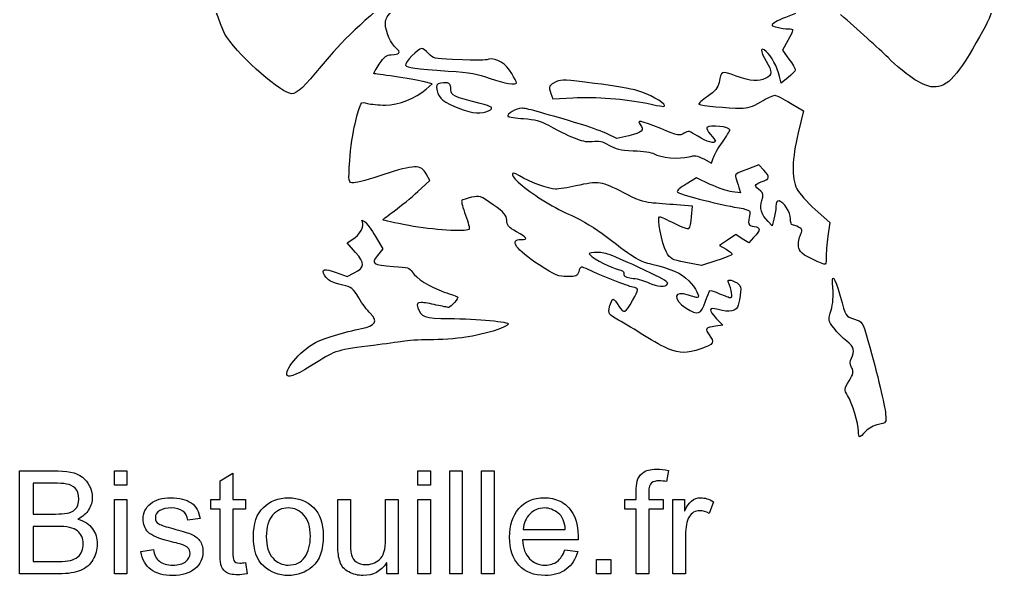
# Model space of a CAD drawing. Extents: x 26 to 570, y 38 to 821.
# Drawn here: x 26.1 to 515.2, y 38 to 316.7 of the extents above; entities that cross this region are included whole.
import ezdxf

# ---------------------------------------------------------------- set-up
doc = ezdxf.new("R2010")
doc.units = 0
doc.layers.get('0').update_dxf_attribs({"linetype": 'CONTINUOUS'})

msp = doc.modelspace()

# ---------------------------------------------------------------- linework, layer by layer
at = {"color": 7}
for p, q in [((411.12, 306.16), (408.48, 301.28)), ((408.48, 301.28), (411.68, 296.88)), ((232.88, 284.4), (228.4, 285.6)), ((229.84, 281.76), (232.88, 284.4)), ((275.12, 285.04), (275.12, 285.04)), ((407.84, 284.88), (407.04, 288.08)), ((411.36, 287.68), (407.84, 284.88)), ((292.4, 279.68), (293.44, 276.96)), ((293.44, 276.96), (303.44, 277.52)), ((412.48, 274.8), (418.96, 270.96)), ((261.2, 270.96), (261.2, 270.96)), ((349.28, 273.68), (349.28, 273.68)), ((418.96, 270.96), (416.32, 259.92)), ((325.36, 257.04), (320.96, 259.2)), ((331.52, 258.48), (325.36, 257.04)), ((378.32, 255.2), (378.32, 255.2)), ((368.96, 246.8), (372.96, 244.64)), ((372.96, 244.64), (373.76, 247.28)), ((396.64, 243.92), (390.56, 241.6)), ((399.12, 241.2), (396.64, 243.92)), ((225.76, 230.48), (231.68, 236)), ((231.68, 236), (229.92, 239.28)), ((365.28, 237.28), (360.16, 234.24)), ((372.16, 234.08), (365.28, 237.28)), ((387.36, 229.76), (383.2, 230.32)), ((386.56, 232.56), (387.36, 229.76)), ((363.28, 223.12), (355.36, 223.76)), ((362.88, 217.84), (363.28, 223.12)), ((424.88, 221.52), (432.16, 215.04)), ((403.28, 213.36), (401.2, 215.52)), ((404.16, 216.64), (403.28, 213.36)), ((432.16, 215.04), (431.2, 208.08)), ((190.24, 204.72), (193.12, 206.56)), ((204.48, 208), (208.24, 201.84)), ((380.96, 206.16), (376.96, 203.36)), ((385.04, 208.88), (380.96, 206.16)), ((388.24, 206.8), (385.04, 208.88)), ((391.52, 204.72), (388.24, 206.8)), ((394, 207.44), (391.52, 204.72)), ((194.48, 199.92), (190.24, 204.72)), ((208.24, 201.84), (205.52, 198.48)), ((376.96, 203.36), (380.16, 201.52)), ((375.6, 195.92), (367.84, 193.36)), ((367.84, 193.36), (360.08, 194.88)), ((184.8, 189.92), (190.24, 187.84)), ((190.24, 187.84), (193.76, 189.68)), ((350.88, 184.16), (350.88, 184.16)), ((375.44, 166.72), (378.48, 163.44)), ((378.48, 163.44), (374.8, 162.96)), ((351.52, 151.52), (351.52, 151.52)), ((160.24, 138.24), (160.24, 138.24)), ((446.56, 110.24), (446.56, 110.24)), ((26.08, 38.8), (26.08, 90.4)), ((26.08, 90.4), (45.44, 90.4)), ((73.6, 83.2), (73.6, 90.4)), ((73.6, 90.4), (79.92, 90.4)), ((79.92, 90.4), (79.92, 83.2)), ((126.64, 85.44), (132.96, 89.28)), ((132.96, 89.28), (132.96, 76.16)), ((225.68, 83.2), (225.68, 90.4)), ((225.68, 90.4), (232, 90.4)), ((232, 90.4), (232, 83.2)), ((241.68, 38.8), (241.68, 90.4)), ((241.68, 90.4), (248, 90.4)), ((248, 90.4), (248, 38.8)), ((257.68, 38.8), (257.68, 90.4)), ((257.68, 90.4), (264, 90.4)), ((264, 90.4), (264, 38.8)), ((351.28, 90.64), (350.32, 85.04)), ((351.28, 90.64), (351.28, 90.64)), ((43.2, 84.24), (32.96, 84.24)), ((32.96, 84.24), (32.96, 68.8)), ((79.92, 83.2), (73.6, 83.2)), ((79.92, 83.2), (79.92, 83.2)), ((126.64, 76.16), (126.64, 85.44)), ((232, 83.2), (225.68, 83.2)), ((232, 83.2), (232, 83.2)), ((335.12, 76.16), (335.12, 80.16)), ((341.44, 79.68), (341.44, 76.16)), ((73.6, 38.8), (73.6, 76.16)), ((73.6, 76.16), (79.92, 76.16)), ((79.92, 76.16), (79.92, 38.8)), ((122, 71.28), (122, 76.16)), ((122, 76.16), (126.64, 76.16)), ((132.96, 76.16), (139.28, 76.16)), ((139.28, 76.16), (139.28, 71.28)), ((160.8, 76.96), (160.8, 76.96)), ((185.6, 53.04), (185.6, 76.16)), ((185.6, 76.16), (191.92, 76.16)), ((191.92, 76.16), (191.92, 55.44)), ((209.52, 56.24), (209.52, 76.16)), ((209.52, 76.16), (215.84, 76.16)), ((215.84, 76.16), (215.84, 38.8)), ((225.68, 38.8), (225.68, 76.16)), ((225.68, 76.16), (232, 76.16)), ((232, 76.16), (232, 38.8)), ((329.44, 71.28), (329.44, 76.16)), ((329.44, 76.16), (335.12, 76.16)), ((341.44, 76.16), (348.64, 76.16)), ((348.64, 76.16), (348.64, 71.28)), ((353.52, 38.8), (353.52, 76.16)), ((353.52, 76.16), (359.28, 76.16)), ((359.28, 76.16), (359.28, 70.48)), ((373.84, 74.96), (371.68, 69.12)), ((373.84, 74.96), (373.84, 74.96)), ((32.96, 68.8), (44.08, 68.8)), ((32.96, 68.8), (32.96, 68.8)), ((126.64, 71.28), (122, 71.28)), ((126.64, 49.76), (126.64, 71.28)), ((139.28, 71.28), (132.96, 71.28)), ((132.96, 71.28), (132.96, 49.44)), ((335.12, 71.28), (329.44, 71.28)), ((335.12, 38.8), (335.12, 71.28)), ((348.64, 71.28), (341.44, 71.28)), ((341.44, 71.28), (341.44, 38.8)), ((359.28, 70.48), (359.44, 70.48)), ((55.36, 66.24), (55.36, 66.24)), ((116.56, 66.56), (110.4, 65.68)), ((110.4, 65.68), (110.4, 65.68)), ((44.88, 62.64), (32.96, 62.64)), ((32.96, 62.64), (32.96, 44.96)), ((278.48, 61.12), (299.6, 61.12)), ((299.6, 61.12), (299.6, 61.12)), ((306.08, 55.92), (278.16, 55.92)), ((306.08, 55.92), (306.08, 55.92)), ((359.84, 58.4), (359.84, 38.8)), ((86.96, 50), (93.28, 50.96)), ((299.36, 50.88), (305.84, 50.08)), ((32.96, 44.96), (45.76, 44.96)), ((32.96, 44.96), (32.96, 44.96)), ((139.28, 44.56), (140.16, 38.88)), ((210.24, 44.32), (210.08, 44.32)), ((210.24, 38.8), (210.24, 44.32)), ((315.28, 38.8), (315.28, 46.08)), ((315.28, 46.08), (322.48, 46.08)), ((322.48, 46.08), (322.48, 38.8)), ((160.8, 43.2), (160.8, 43.2)), ((45.84, 38.8), (26.08, 38.8)), ((79.92, 38.8), (73.6, 38.8)), ((79.92, 38.8), (79.92, 38.8)), ((140.16, 38.88), (140.16, 38.88)), ((215.84, 38.8), (210.24, 38.8)), ((215.84, 38.8), (215.84, 38.8)), ((232, 38.8), (225.68, 38.8)), ((232, 38.8), (232, 38.8)), ((248, 38.8), (241.68, 38.8)), ((248, 38.8), (248, 38.8)), ((264, 38.8), (257.68, 38.8)), ((264, 38.8), (264, 38.8)), ((322.48, 38.8), (315.28, 38.8)), ((322.48, 38.8), (322.48, 38.8)), ((341.44, 38.8), (335.12, 38.8)), ((359.84, 38.8), (353.52, 38.8))]:
    msp.add_line(p, q, dxfattribs=at)
for points in [[(129.92, 307.92), (125.84, 314), (113.2, 353.92), (111.44, 366.8)], [(515.2, 344.48), (515.12, 322.24), (515.12, 322), (505.52, 305.12)], [(218.48, 332.56), (197.84, 315.76), (187.84, 306.24), (177.28, 293.36)], [(209.44, 314.72), (209.44, 318.48), (211.84, 320.88), (225.28, 330.24)], [(415.04, 319.68), (410.4, 318.08), (405.68, 316.08), (404.56, 315.2)], [(461.36, 297.6), (456.72, 302.16), (446, 311.92), (437.52, 319.2)], [(214.96, 302.24), (212.32, 304.24), (209.44, 310.64), (209.44, 314.72)], [(404.56, 315.2), (402.56, 313.76), (402.64, 313.6), (405.76, 312.8)], [(405.76, 312.8), (407.52, 312.4), (410.08, 312), (411.36, 312)], [(411.36, 312), (414.32, 312), (414.32, 312), (411.12, 306.16)], [(162.56, 279.52), (157.52, 279.52), (137.44, 296.96), (129.92, 307.92)], [(400.32, 300.64), (397.12, 303.36), (397.12, 301.28), (400.32, 295.76)], [(505.52, 305.12), (495.44, 287.12), (489.92, 281.84), (482.88, 283.04)], [(206.4, 294.4), (208.88, 298.24), (210, 299.04), (212.4, 299.04)], [(212.4, 299.04), (216.4, 299.04), (217.44, 300.4), (214.96, 302.24)], [(227.6, 302.24), (225.92, 302.24), (218.96, 294.96), (219.6, 293.84)], [(231.12, 299.68), (229.76, 301.12), (228.24, 302.24), (227.6, 302.24)], [(243.12, 296.72), (233.92, 297.12), (233.44, 297.2), (231.12, 299.68)], [(407.04, 288.08), (405.76, 293.12), (402.96, 298.4), (400.32, 300.64)], [(203.68, 289.6), (203.52, 289.76), (204.72, 291.92), (206.4, 294.4)], [(219.6, 293.84), (220.32, 292.48), (224, 292), (240.96, 290.88)], [(261.28, 296.8), (258.56, 296.16), (258.32, 296.16), (243.12, 296.72)], [(272.8, 289.6), (270, 294.56), (265.04, 297.68), (261.28, 296.8)], [(400.32, 295.76), (403.44, 290.48), (403.44, 288.88), (400.08, 287.28)], [(411.68, 296.88), (413.44, 294.48), (414.88, 292), (414.88, 291.52)], [(482.88, 283.04), (477.68, 283.92), (470.16, 289.04), (461.36, 297.6)], [(177.28, 293.36), (169.2, 283.44), (165.04, 279.52), (162.56, 279.52)], [(214, 288.16), (208.48, 288.88), (203.84, 289.52), (203.68, 289.6)], [(240.96, 290.88), (252.32, 290.08), (255.36, 289.6), (261.92, 287.2)], [(275.12, 285.04), (275.12, 285.36), (274.08, 287.44), (272.8, 289.6)], [(385.2, 288.4), (377.76, 291.04), (377.92, 291.12), (376.64, 285.2)], [(414.88, 291.52), (414.88, 290.96), (413.28, 289.2), (411.36, 287.68)], [(228.4, 285.6), (226, 286.32), (219.44, 287.44), (214, 288.16)], [(237.28, 284.8), (235.04, 284.32), (234.8, 283.76), (235.36, 281.04)], [(242.32, 281.52), (242.32, 284.72), (240.96, 285.52), (237.28, 284.8)], [(261.92, 287.2), (269.12, 284.64), (275.12, 283.6), (275.12, 285.04)], [(295.28, 285.6), (291.52, 283.92), (291.04, 282.96), (292.4, 279.68)], [(314.32, 284.72), (299.44, 286.64), (297.92, 286.72), (295.28, 285.6)], [(335.92, 281.04), (332.88, 281.92), (323.2, 283.6), (314.32, 284.72)], [(376.64, 285.2), (376.08, 282.4), (374.72, 280.8), (370.88, 278.16)], [(400.08, 287.28), (396.16, 285.44), (392.96, 285.68), (385.2, 288.4)], [(209.44, 273.84), (216.08, 273.84), (224.64, 277.12), (229.84, 281.76)], [(235.36, 281.04), (236.16, 277.12), (238.56, 275.2), (246.56, 272.16)], [(256.88, 274.64), (243.6, 278), (242.32, 278.64), (242.32, 281.52)], [(349.28, 273.68), (349.28, 275.04), (341.12, 279.52), (335.92, 281.04)], [(194.24, 264.48), (197.2, 276.08), (196.88, 275.52), (200.4, 274.64)], [(200.4, 274.64), (202.16, 274.24), (206.16, 273.84), (209.44, 273.84)], [(261.2, 270.96), (264, 272.32), (263.04, 273.12), (256.88, 274.64)], [(303.44, 277.52), (314.72, 278.16), (330, 276.96), (340.48, 274.72)], [(340.48, 274.72), (348.8, 272.88), (349.28, 272.88), (349.28, 273.68)], [(370.88, 278.16), (368.08, 276.24), (366.16, 274.48), (366.56, 274.24)], [(366.56, 274.24), (367.52, 273.6), (381.52, 272.24), (387.36, 272.24)], [(387.36, 272.24), (391.12, 272.24), (393.2, 272.88), (397.6, 275.44)], [(397.6, 275.44), (400.64, 277.28), (403.76, 278.72), (404.56, 278.72)], [(404.56, 278.72), (405.28, 278.72), (408.88, 276.96), (412.48, 274.8)], [(246.56, 272.16), (253.28, 269.52), (257.68, 269.2), (261.2, 270.96)], [(277.76, 272.24), (275.12, 272.24), (269.92, 269.2), (270.88, 268.16)], [(308.32, 263.92), (285.84, 270.64), (280.08, 272.24), (277.76, 272.24)], [(191.6, 246.08), (192, 252.16), (193.2, 260.48), (194.24, 264.48)], [(270.88, 268.16), (271.2, 267.84), (274.72, 267.36), (278.72, 267.04)], [(278.72, 267.04), (284.48, 266.56), (287.12, 265.92), (291.2, 263.68)], [(347.44, 262), (337.2, 266.16), (335.12, 266.56), (337.12, 264.08)], [(291.2, 263.68), (304.16, 256.72), (308.64, 255.04), (313.12, 255.6)], [(320.96, 259.2), (318.56, 260.4), (312.88, 262.48), (308.32, 263.92)], [(337.12, 264.08), (339.36, 261.28), (338.08, 260), (331.52, 258.48)], [(359.12, 259.68), (356.8, 258.32), (356.4, 258.4), (347.44, 262)], [(366.08, 258.16), (361.6, 261.04), (361.44, 261.12), (359.12, 259.68)], [(370.56, 262.56), (370.24, 262.08), (370.96, 260.56), (372.32, 259.12)], [(382.08, 261.36), (382.08, 263.04), (372, 264.08), (370.56, 262.56)], [(378.32, 255.2), (380.4, 258.08), (382.08, 260.88), (382.08, 261.36)], [(416.32, 259.92), (413.2, 246.72), (412.96, 237.28), (415.68, 231.84)], [(313.12, 255.6), (316.72, 256.08), (318, 255.76), (321.44, 253.76)], [(374.8, 255.76), (374.8, 254.24), (370.24, 255.44), (366.08, 258.16)], [(372.32, 259.12), (373.68, 257.6), (374.8, 256.16), (374.8, 255.76)], [(373.76, 247.28), (374.16, 248.72), (376.16, 252.32), (378.32, 255.2)], [(321.44, 253.76), (324.96, 251.68), (326.8, 251.28), (333.68, 250.96)], [(333.68, 250.96), (338.88, 250.8), (342.64, 250.16), (344.08, 249.36)], [(193.6, 234.88), (190.88, 234.88), (190.88, 234.88), (191.6, 246.08)], [(344.08, 249.36), (347.12, 247.44), (356.96, 246.64), (361.44, 247.84)], [(361.44, 247.84), (364.64, 248.72), (365.36, 248.64), (368.96, 246.8)], [(229.92, 239.28), (227.28, 244.08), (223.92, 244.08), (208.64, 238.96)], [(276.64, 238.4), (271.2, 241.68), (272.16, 238.16), (277.92, 233.44)], [(390.56, 241.6), (385.2, 239.68), (384.48, 239.12), (385.12, 237.36)], [(397.84, 235.28), (402.24, 236.8), (402.4, 237.6), (399.12, 241.2)], [(208.64, 238.96), (201.84, 236.72), (195.04, 234.88), (193.6, 234.88)], [(294.64, 231.68), (291.36, 231.68), (281.68, 235.28), (276.64, 238.4)], [(328.56, 230), (318.24, 235.52), (316.08, 235.84), (304.88, 233.28)], [(385.12, 237.36), (385.44, 236.24), (386.16, 234.08), (386.56, 232.56)], [(397.52, 230.72), (394.08, 233.44), (394.16, 234), (397.84, 235.28)], [(214, 220.88), (217.2, 223.12), (222.48, 227.44), (225.76, 230.48)], [(277.92, 233.44), (284.08, 228.4), (294.8, 221.92), (302.8, 218.4)], [(304.88, 233.28), (301.04, 232.4), (296.4, 231.68), (294.64, 231.68)], [(342.56, 224.8), (338.96, 225.12), (335.36, 226.4), (328.56, 230)], [(360.16, 234.24), (357.28, 232.48), (355.28, 230.72), (355.76, 230.24)], [(355.76, 230.24), (356.8, 229.12), (374.32, 224.48), (384.32, 222.72)], [(383.2, 230.32), (380.96, 230.64), (376, 232.32), (372.16, 234.08)], [(398.08, 226), (398.96, 228.64), (398.8, 229.76), (397.52, 230.72)], [(415.68, 231.84), (416.72, 229.76), (420.88, 225.04), (424.88, 221.52)], [(247.76, 225.92), (247.36, 225.52), (248.24, 222.24), (249.6, 218.64)], [(252.64, 227.6), (250.32, 227.04), (248.08, 226.32), (247.76, 225.92)], [(263.52, 223.76), (256.88, 228.48), (256.8, 228.48), (252.64, 227.6)], [(401.2, 215.52), (397.76, 218.88), (396.8, 222.24), (398.08, 226)], [(406.72, 225.76), (405.68, 226), (405.2, 225.12), (405.12, 222.96)], [(412.48, 216.8), (412.48, 220.16), (409.2, 225.28), (406.72, 225.76)], [(208.24, 216.32), (208.24, 216.56), (210.88, 218.64), (214, 220.88)], [(270.24, 216.08), (270.16, 218.56), (269.04, 219.84), (263.52, 223.76)], [(355.36, 223.76), (351.04, 224.16), (345.28, 224.56), (342.56, 224.8)], [(384.32, 222.72), (391.68, 221.44), (392.4, 221.12), (392.08, 219.36)], [(405.12, 222.96), (405.12, 221.28), (404.64, 218.4), (404.16, 216.64)], [(193.12, 206.56), (196.56, 208.64), (199.04, 213.28), (197.92, 215.28)], [(197.92, 215.28), (197.28, 216.48), (197.36, 216.48), (198.96, 215.44)], [(198.96, 215.44), (200, 214.72), (202.48, 211.44), (204.48, 208)], [(221.2, 213.44), (214.08, 214.72), (208.24, 216), (208.24, 216.32)], [(249.6, 218.64), (251.04, 214.96), (251.76, 211.76), (251.36, 211.44)], [(275.12, 210.32), (271.12, 212.64), (270.24, 213.6), (270.24, 216.08)], [(302.8, 218.4), (308, 216.16), (314.8, 212), (320.16, 207.92)], [(350.16, 200.4), (347.92, 204.32), (345.44, 217.84), (346.88, 217.84)], [(346.88, 217.84), (347.28, 217.84), (350.56, 216.4), (354.16, 214.56)], [(361.6, 211.92), (362.08, 212.32), (362.64, 214.96), (362.88, 217.84)], [(392.08, 219.36), (391.04, 213.84), (391.2, 213.52), (394.24, 212.96)], [(413.44, 213.76), (412.88, 213.76), (412.48, 215.12), (412.48, 216.8)], [(251.36, 211.44), (249.36, 210.16), (233.36, 211.2), (221.2, 213.44)], [(354.16, 214.56), (357.76, 212.8), (361.12, 211.6), (361.6, 211.92)], [(394.24, 212.96), (397.68, 212.4), (397.68, 211.36), (394, 207.44)], [(416.56, 212.64), (415.28, 213.2), (413.92, 213.76), (413.44, 213.76)], [(417.28, 208.24), (418.56, 211.12), (418.48, 211.6), (416.56, 212.64)], [(286.48, 193.68), (274.8, 201.28), (271.12, 206.48), (277.6, 206.48)], [(277.6, 206.48), (281.04, 206.48), (280.56, 207.2), (275.12, 210.32)], [(320.16, 207.92), (335.2, 196.4), (336.56, 195.6), (343.04, 194.08)], [(416.64, 202.16), (416.16, 203.76), (416.48, 206.48), (417.28, 208.24)], [(431.2, 208.08), (430.64, 204.32), (430.32, 199.44), (430.4, 197.36)], [(380.16, 201.52), (381.92, 200.56), (383.28, 199.44), (383.28, 199.12)], [(429.12, 194.08), (419.44, 198.16), (417.36, 199.52), (416.64, 202.16)], [(193.76, 189.68), (199.28, 192.48), (199.36, 194.48), (194.48, 199.92)], [(205.52, 198.48), (202.08, 194.32), (203.04, 193.6), (213.44, 192.96)], [(315.68, 200), (313.44, 200), (311.6, 199.68), (311.6, 199.28)], [(311.6, 199.28), (311.6, 198.08), (320.48, 193.12), (324.64, 191.92)], [(342.8, 189.44), (323.28, 198.64), (319.76, 200), (315.68, 200)], [(360.08, 194.88), (352.56, 196.4), (352.32, 196.56), (350.16, 200.4)], [(383.28, 199.12), (383.28, 198.72), (379.84, 197.36), (375.6, 195.92)], [(430.4, 197.36), (430.48, 194.48), (430.16, 193.68), (429.12, 194.08)], [(178.96, 188.48), (177.12, 191.6), (178.88, 192.08), (184.8, 189.92)], [(213.44, 192.96), (220.8, 192.48), (221.6, 192.24), (222.88, 190.24)], [(300.64, 187.84), (296.08, 187.84), (294.8, 188.32), (286.48, 193.68)], [(311.44, 191.2), (307.2, 193.12), (307.12, 193.12), (306.32, 190.24)], [(333.44, 182.56), (330.96, 183.04), (317.2, 188.48), (311.44, 191.2)], [(324.64, 191.92), (326.8, 191.36), (328.64, 190.56), (328.8, 190.16)], [(343.04, 194.08), (352.56, 191.84), (357.52, 189.6), (361.52, 185.76)], [(188.16, 183.6), (182.4, 184.88), (180.4, 185.92), (178.96, 188.48)], [(222.88, 190.24), (224.88, 186.96), (231.6, 182.72), (238.96, 180.08)], [(306.32, 190.24), (305.6, 188), (305.12, 187.84), (300.64, 187.84)], [(328.8, 190.16), (328.88, 189.76), (328.96, 188.96), (329.04, 188.4)], [(329.04, 188.4), (329.12, 187.92), (331.2, 187.2), (333.6, 186.96)], [(333.6, 186.96), (336, 186.72), (339.6, 185.68), (341.52, 184.72)], [(350.88, 184.16), (351.36, 184.88), (348.72, 186.64), (342.8, 189.44)], [(381.36, 184.8), (380.56, 186.64), (382.72, 186.56), (385.68, 184.64)], [(433.68, 182.16), (432.8, 190.16), (434.64, 188.16), (437.36, 178.08)], [(196.08, 177.2), (193.2, 182), (192.32, 182.64), (188.16, 183.6)], [(333.36, 175.84), (336.48, 181.68), (336.48, 181.92), (333.44, 182.56)], [(341.52, 184.72), (345.6, 182.72), (349.92, 182.4), (350.88, 184.16)], [(361.36, 178.48), (353.84, 181.12), (353.04, 176.64), (360.16, 172)], [(361.52, 185.76), (364.96, 182.4), (367.52, 177.28), (365.76, 177.28)], [(372, 180.72), (372.24, 181.04), (374.56, 180.4), (376.96, 179.28)], [(382.56, 177.28), (383.52, 177.28), (382.88, 181.36), (381.36, 184.8)], [(385.68, 184.64), (388, 183.04), (388.08, 181.52), (386.24, 173.52)], [(432.8, 171.04), (433.76, 174.08), (434.08, 178.48), (433.68, 182.16)], [(201.84, 169.44), (200.48, 170.72), (197.84, 174.24), (196.08, 177.2)], [(238.96, 180.08), (242.48, 178.88), (245.52, 177.76), (245.76, 177.6)], [(245.76, 177.6), (246.48, 177.28), (242.24, 172.4), (241.2, 172.4)], [(321.84, 172.8), (322.32, 174.8), (323.04, 176.48), (323.52, 176.48)], [(323.52, 176.48), (324, 176.48), (325.28, 174.88), (326.48, 173.04)], [(365.76, 177.28), (365.36, 177.28), (363.36, 177.84), (361.36, 178.48)], [(369.92, 175.44), (370.72, 178), (371.68, 180.4), (372, 180.72)], [(376.96, 179.28), (379.44, 178.16), (381.92, 177.28), (382.56, 177.28)], [(437.36, 178.08), (440.24, 167.6), (440, 168), (444.56, 166.48)], [(227.36, 174.8), (225.28, 174.8), (225.04, 174.48), (225.76, 172.24)], [(225.76, 172.24), (227.12, 167.6), (229.04, 166.96), (241.44, 166.8)], [(234.96, 173.6), (232.16, 174.32), (228.72, 174.8), (227.36, 174.8)], [(241.2, 172.4), (240.64, 172.4), (237.84, 172.96), (234.96, 173.6)], [(326.32, 166.08), (321.12, 168.96), (321.04, 169.12), (321.84, 172.8)], [(326.48, 173.04), (328.96, 169.12), (329.76, 169.44), (333.36, 175.84)], [(360.16, 172), (366.08, 168.16), (367.68, 168.72), (369.92, 175.44)], [(376.16, 171.28), (371.28, 172.64), (371.12, 171.28), (375.44, 166.72)], [(386.24, 173.52), (385.6, 170.48), (381.92, 169.68), (376.16, 171.28)], [(197.52, 161.76), (204.4, 163.04), (205.92, 165.68), (201.84, 169.44)], [(241.44, 166.8), (255.68, 166.64), (271.68, 165.2), (271.12, 164.08)], [(434.16, 162.08), (431.36, 165.84), (431.28, 166.24), (432.8, 171.04)], [(444.56, 166.48), (448.56, 165.28), (448.72, 165.04), (451.28, 155.76)], [(173.52, 154.32), (177.76, 156.72), (189.12, 160.24), (197.52, 161.76)], [(271.12, 164.08), (270.32, 162.32), (258.4, 158.64), (249.76, 157.44)], [(339.36, 158.16), (335.04, 160.88), (329.2, 164.4), (326.32, 166.08)], [(374.8, 162.96), (370, 162.32), (369.44, 161.6), (371.68, 158.64)], [(440.64, 155.52), (438.72, 156.96), (435.76, 159.92), (434.16, 162.08)], [(249.76, 157.44), (244.88, 156.72), (236.72, 156.16), (231.6, 156.16)], [(351.52, 151.52), (349.04, 152.48), (343.6, 155.52), (339.36, 158.16)], [(371.68, 158.64), (374.64, 154.88), (374, 153.92), (367.52, 151.68)], [(160.24, 138.24), (158.32, 140.4), (166.48, 150.32), (173.52, 154.32)], [(203.52, 153.36), (185.92, 151.28), (184.08, 150.72), (174.88, 144.8)], [(218.08, 155.36), (215.84, 154.96), (209.28, 154), (203.52, 153.36)], [(231.6, 156.16), (226.4, 156.16), (220.4, 155.84), (218.08, 155.36)], [(367.52, 151.68), (360.16, 149.2), (357.2, 149.2), (351.52, 151.52)], [(442.96, 146.88), (444.88, 150.4), (444.24, 152.72), (440.64, 155.52)], [(451.28, 155.76), (456.24, 138.16), (459.76, 123.28), (460.16, 118.88)], [(443.12, 142.32), (442.24, 144), (442.16, 145.52), (442.96, 146.88)], [(174.88, 144.8), (165.68, 138.96), (161.44, 137.04), (160.24, 138.24)], [(441.84, 135.52), (444, 139.04), (444.24, 140.16), (443.12, 142.32)], [(441.12, 128.16), (439.28, 131.12), (439.36, 131.52), (441.84, 135.52)], [(446.56, 110.24), (446.56, 114.16), (443.44, 124.48), (441.12, 128.16)], [(460.16, 118.88), (460.48, 114.56), (460.48, 114.48), (456.56, 113.68)], [(456.56, 113.68), (454.16, 113.2), (451.6, 111.84), (450.08, 110.16)], [(447.04, 107.44), (446.8, 107.44), (446.56, 108.72), (446.56, 110.24)], [(450.08, 110.16), (448.72, 108.72), (447.36, 107.44), (447.04, 107.44)], [(45.44, 90.4), (51.68, 90.4), (56.08, 89.04), (58.64, 86.32)], [(335.6, 85.28), (336, 86.8), (336.88, 88.16), (338.4, 89.44)], [(338.4, 89.44), (339.92, 90.64), (342.24, 91.28), (345.36, 91.28)], [(345.36, 91.28), (347.28, 91.28), (349.2, 91.04), (351.28, 90.64)], [(49.68, 83.84), (48, 84.16), (45.84, 84.24), (43.2, 84.24)], [(54, 81.76), (52.8, 82.88), (51.36, 83.6), (49.68, 83.84)], [(58.64, 86.32), (61.28, 83.6), (62.56, 80.56), (62.56, 77.2)], [(335.12, 80.16), (335.12, 82.08), (335.28, 83.76), (335.6, 85.28)], [(342.88, 84.48), (341.92, 83.84), (341.44, 82.24), (341.44, 79.68)], [(346.64, 85.44), (345.12, 85.44), (343.84, 85.12), (342.88, 84.48)], [(350.32, 85.04), (349.12, 85.28), (347.84, 85.44), (346.64, 85.44)], [(55.84, 76.32), (55.84, 78.8), (55.2, 80.56), (54, 81.76)], [(54, 71.2), (55.2, 72.32), (55.84, 74), (55.84, 76.32)], [(62.56, 77.2), (62.56, 74.96), (61.92, 72.88), (60.72, 70.96)], [(88, 66.24), (88, 69.36), (89.28, 71.92), (91.76, 74)], [(91.76, 74), (94.24, 76), (97.6, 76.96), (101.76, 76.96)], [(101.76, 76.96), (106.24, 76.96), (109.68, 76.08), (112.16, 74.4)], [(112.16, 74.4), (114.64, 72.64), (116.08, 70), (116.56, 66.56)], [(148.32, 72.16), (151.68, 75.36), (155.84, 76.96), (160.8, 76.96)], [(160.8, 76.96), (165.84, 76.96), (170, 75.36), (173.36, 72.08)], [(276.24, 71.52), (279.28, 75.12), (283.6, 76.96), (289.2, 76.96)], [(289.2, 76.96), (291.92, 76.96), (294.48, 76.4), (297.04, 75.2)], [(297.04, 75.2), (299.52, 74), (301.68, 72), (303.44, 69.12)], [(359.44, 70.48), (361.44, 74.8), (364.08, 76.96), (367.36, 76.96)], [(367.36, 76.96), (369.52, 76.96), (371.68, 76.32), (373.84, 74.96)], [(44.08, 68.8), (46.4, 68.8), (48.32, 68.96), (49.92, 69.2)], [(49.92, 69.2), (51.44, 69.44), (52.8, 70.08), (54, 71.2)], [(60.72, 70.96), (59.6, 69.04), (57.76, 67.52), (55.36, 66.24)], [(96.4, 70.56), (94.88, 69.76), (94.16, 68.56), (94.16, 66.96)], [(102.24, 71.84), (99.84, 71.84), (97.84, 71.44), (96.4, 70.56)], [(107.92, 70.32), (106.56, 71.28), (104.64, 71.84), (102.24, 71.84)], [(110.4, 65.68), (110.16, 67.76), (109.28, 69.28), (107.92, 70.32)], [(143.28, 57.44), (143.28, 64), (144.96, 68.96), (148.32, 72.16)], [(160.8, 71.84), (157.6, 71.84), (154.96, 70.64), (152.88, 68.24)], [(168.64, 68.24), (166.56, 70.64), (163.92, 71.84), (160.8, 71.84)], [(173.36, 72.08), (176.64, 68.8), (178.32, 64.08), (178.32, 58.08)], [(271.68, 57.2), (271.68, 63.04), (273.2, 67.84), (276.24, 71.52)], [(281.84, 68.8), (279.92, 66.8), (278.8, 64.24), (278.48, 61.12)], [(289.2, 71.84), (286.24, 71.84), (283.76, 70.8), (281.84, 68.8)], [(296.08, 69.28), (293.92, 70.96), (291.68, 71.84), (289.2, 71.84)], [(299.6, 61.12), (299.36, 64.88), (298.16, 67.6), (296.08, 69.28)], [(303.44, 69.12), (305.2, 66.24), (306.08, 61.84), (306.08, 55.92)], [(367.04, 70.48), (364.72, 70.48), (362.88, 69.44), (361.68, 67.36)], [(371.68, 69.12), (370.08, 70.08), (368.56, 70.48), (367.04, 70.48)], [(55.36, 66.24), (58.64, 65.28), (61.04, 63.68), (62.64, 61.44)], [(90.56, 59.76), (88.88, 61.6), (88, 63.76), (88, 66.24)], [(94.16, 66.96), (94.16, 65.52), (94.72, 64.48), (95.92, 63.84)], [(95.92, 63.84), (97.12, 63.2), (99.44, 62.4), (102.96, 61.52)], [(152.88, 68.24), (150.8, 65.84), (149.76, 62.24), (149.76, 57.44)], [(171.84, 57.68), (171.84, 62.4), (170.8, 65.92), (168.64, 68.24)], [(361.68, 67.36), (360.48, 65.2), (359.84, 62.24), (359.84, 58.4)], [(55.12, 60.32), (53.28, 61.92), (49.84, 62.64), (44.88, 62.64)], [(58, 53.84), (58, 56.64), (57.04, 58.8), (55.12, 60.32)], [(62.64, 61.44), (64.24, 59.28), (65.04, 56.72), (65.04, 53.84)], [(101.04, 55.2), (95.76, 56.48), (92.24, 58), (90.56, 59.76)], [(102.96, 61.52), (106.88, 60.48), (109.84, 59.6), (111.76, 58.88)], [(111.76, 58.88), (113.68, 58.08), (115.28, 56.96), (116.32, 55.6)], [(55.28, 47.28), (57.12, 48.88), (58, 51.04), (58, 53.84)], [(65.04, 53.84), (65.04, 50.96), (64.32, 48.32), (62.88, 45.84)], [(107.92, 53.36), (106.88, 53.68), (104.64, 54.32), (101.04, 55.2)], [(116.32, 55.6), (117.44, 54.16), (118, 52.24), (118, 49.76)], [(148.48, 42.64), (145.04, 45.76), (143.28, 50.72), (143.28, 57.44)], [(149.76, 57.44), (149.76, 52.72), (150.8, 49.2), (152.96, 46.8)], [(169.04, 47.2), (170.88, 49.84), (171.84, 53.36), (171.84, 57.68)], [(178.32, 58.08), (178.32, 50.72), (176.48, 45.52), (172.88, 42.48)], [(191.92, 55.44), (191.92, 52.16), (192.08, 49.76), (192.4, 48.4)], [(206.4, 45.92), (208.48, 47.6), (209.52, 51.04), (209.52, 56.24)], [(276.4, 43.12), (273.28, 46.56), (271.68, 51.2), (271.68, 57.2)], [(278.16, 55.92), (278.4, 51.76), (279.6, 48.64), (281.68, 46.4)], [(91.92, 40.96), (89.2, 42.96), (87.6, 46), (86.96, 50)], [(93.28, 50.96), (93.6, 48.32), (94.56, 46.4), (96.16, 45.12)], [(110.48, 51.84), (109.76, 52.56), (108.96, 53.04), (107.92, 53.36)], [(109.28, 44.88), (110.8, 46.08), (111.52, 47.44), (111.52, 49.12)], [(111.52, 49.12), (111.52, 50.24), (111.12, 51.2), (110.48, 51.84)], [(118, 49.76), (118, 46.48), (116.64, 43.68), (113.92, 41.36)], [(127.04, 43.52), (126.72, 45.04), (126.64, 47.12), (126.64, 49.76)], [(132.96, 49.44), (132.96, 47.52), (133.12, 46.24), (133.52, 45.44)], [(186.72, 44.8), (185.92, 46.88), (185.6, 49.6), (185.6, 53.04)], [(295.6, 45.04), (297.28, 46.32), (298.48, 48.32), (299.36, 50.88)], [(305.84, 50.08), (304.8, 46.16), (302.88, 43.2), (300.08, 41.12)], [(45.76, 44.96), (50.32, 44.96), (53.52, 45.76), (55.28, 47.28)], [(62.88, 45.84), (61.44, 43.44), (59.36, 41.68), (56.72, 40.56)], [(96.16, 45.12), (97.76, 43.84), (100, 43.2), (102.96, 43.2)], [(102.96, 43.2), (105.68, 43.2), (107.84, 43.76), (109.28, 44.88)], [(133.52, 45.44), (133.92, 44.64), (134.88, 44.24), (136.48, 44.24)], [(136.48, 44.24), (137.36, 44.24), (138.32, 44.32), (139.28, 44.56)], [(152.96, 46.8), (155.04, 44.4), (157.68, 43.2), (160.8, 43.2)], [(160.8, 43.2), (164.4, 43.2), (167.12, 44.48), (169.04, 47.2)], [(191.12, 39.76), (188.88, 40.96), (187.44, 42.64), (186.72, 44.8)], [(192.4, 48.4), (192.72, 46.96), (193.52, 45.76), (194.88, 44.8)], [(194.88, 44.8), (196.16, 43.92), (197.76, 43.44), (199.6, 43.44)], [(210.08, 44.32), (207.2, 40.08), (203.28, 38), (198.32, 38)], [(199.6, 43.44), (202, 43.44), (204.24, 44.24), (206.4, 45.92)], [(281.68, 46.4), (283.76, 44.24), (286.4, 43.2), (289.52, 43.2)], [(289.52, 43.2), (291.92, 43.2), (294, 43.84), (295.6, 45.04)], [(56.72, 40.56), (54, 39.44), (50.4, 38.8), (45.84, 38.8)], [(102.96, 38), (98.24, 38), (94.56, 38.96), (91.92, 40.96)], [(113.92, 41.36), (111.2, 39.12), (107.52, 38), (102.96, 38)], [(129.36, 39.84), (128.08, 40.8), (127.28, 42), (127.04, 43.52)], [(135.44, 38.32), (132.64, 38.32), (130.64, 38.8), (129.36, 39.84)], [(160.8, 38), (156.08, 38), (152, 39.52), (148.48, 42.64)], [(172.88, 42.48), (169.36, 39.44), (165.28, 38), (160.8, 38)], [(198.32, 38), (195.76, 38), (193.36, 38.56), (191.12, 39.76)], [(289.52, 38), (283.92, 38), (279.52, 39.68), (276.4, 43.12)], [(300.08, 41.12), (297.28, 39.04), (293.76, 38), (289.52, 38)], [(140.16, 38.88), (138.24, 38.56), (136.72, 38.32), (135.44, 38.32)]]:
    msp.add_open_spline(points, degree=3, dxfattribs=at)

doc.saveas('drawing.dxf')
